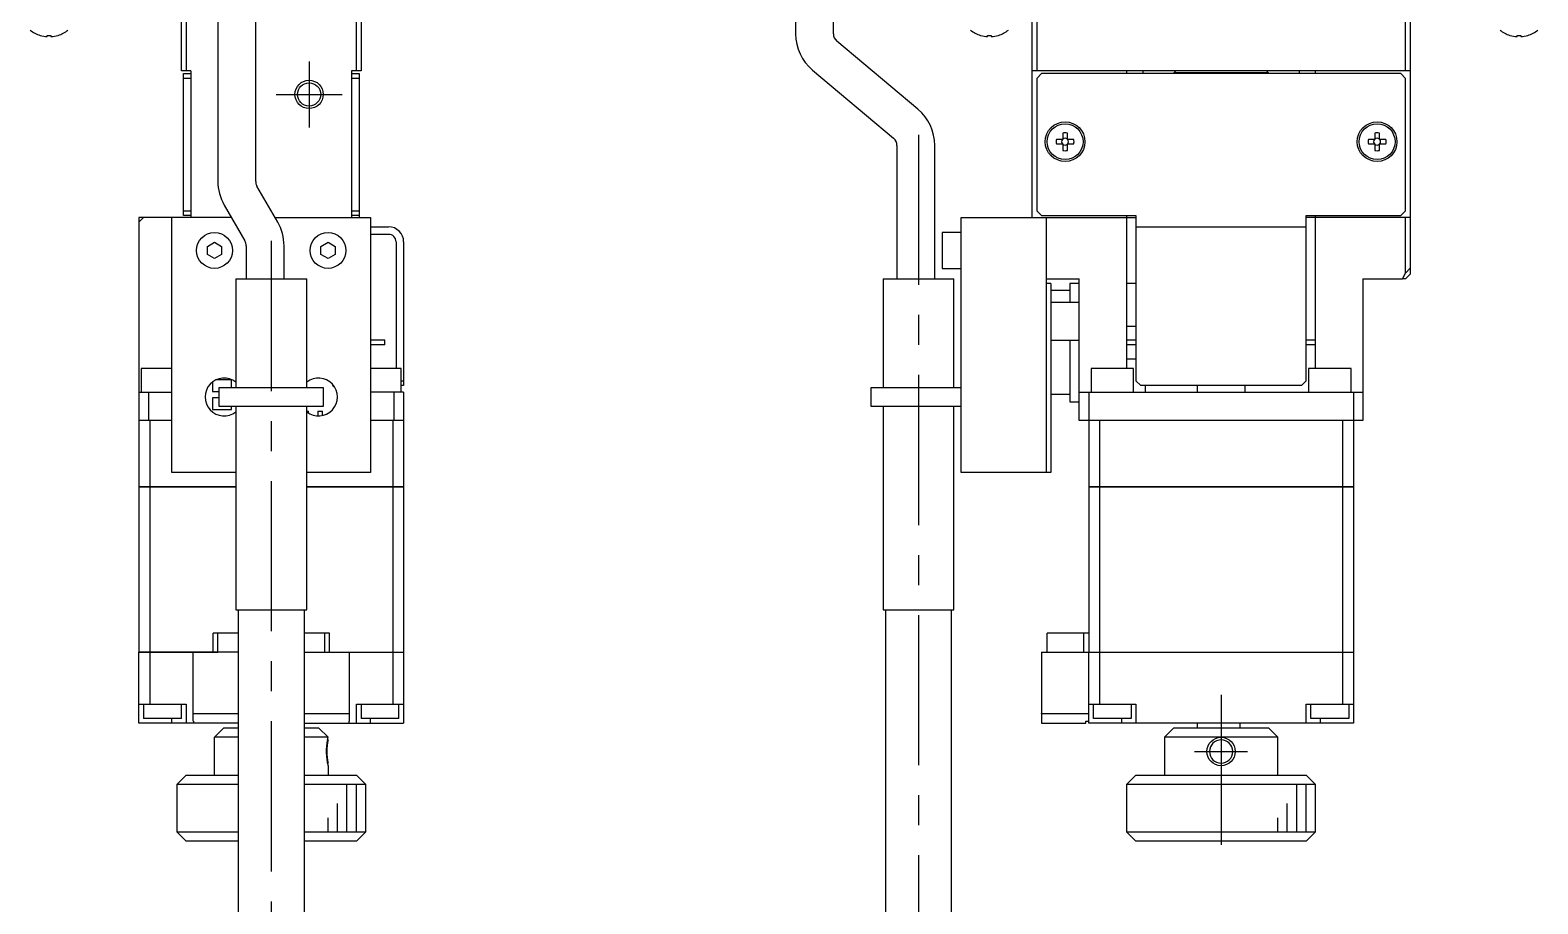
# Model space of a CAD drawing. Extents: x 0 to 718, y -8 to 403.
# Drawn here: x 8.5 to 167.9, y 147.5 to 239.9 of the extents above; entities that cross this region are included whole.
import ezdxf

# ---------------------------------------------------------------- set-up
doc = ezdxf.new("R2010")
doc.units = 0
doc.header["$LTSCALE"] = 0.5
doc.linetypes.add('CENTER', pattern=[50.8, 31.75, -6.35, 6.35, -6.35])
for name, color, linetype in [('MSM_CENTER', 1, 'CENTER'), ('MSM_CONTINUOUS', 7, 'CONTINUOUS'), ('MSM_NARROW', 5, 'CONTINUOUS')]:
    doc.layers.add(name, color=color, linetype=linetype)

msp = doc.modelspace()

# ---------------------------------------------------------------- linework, layer by layer
at = {"layer": 'MSM_CENTER'}
for p, q in [((38, 236.57), (38, 229.57)), ((34.5, 233.07), (41.5, 233.07)), ((102.45, 228.8), (102.45, 76.53)), ((34, 217.57), (34, 77.57)), ((134.45, 169.57), (134.45, 151.57)), ((131.65, 163.57), (137.25, 163.57))]:
    msp.add_line(p, q, dxfattribs=at)
at = {"layer": 'MSM_CONTINUOUS'}
for p, q in [((24.5, 235.57), (24.5, 327.07)), ((114.45, 257.57), (114.45, 220.07)), ((154.45, 257.57), (154.45, 214.07)), ((25, 251.07), (25, 235.57)), ((43, 235.57), (43, 248.45)), ((43.5, 248.57), (43.5, 235.57)), ((114.95, 247.95), (114.95, 235.57)), ((153.95, 235.57), (153.95, 247.95)), ((28.35, 245.07), (28.35, 223.87)), ((32.35, 223.87), (32.35, 245.07)), ((89.45, 245.07), (89.45, 239.47)), ((93.45, 239.47), (93.45, 245.07)), ((9.55, 239.31), (9.57, 239.31)), ((10.3, 239.31), (10.7, 239.31)), ((10.3, 239.18), (10.3, 239.31)), ((10.7, 239.31), (10.7, 239.18)), ((11.43, 239.31), (11.45, 239.31)), ((109, 239.31), (109.02, 239.31)), ((109.75, 239.31), (110.15, 239.31)), ((109.75, 239.18), (109.75, 239.31)), ((110.15, 239.31), (110.15, 239.18)), ((110.88, 239.31), (110.9, 239.31)), ((165, 239.31), (165.02, 239.31)), ((165.75, 239.31), (166.15, 239.31)), ((165.75, 239.18), (165.75, 239.31)), ((166.15, 239.31), (166.15, 239.18)), ((166.88, 239.31), (166.9, 239.31)), ((102.39, 231.5), (93.81, 238.7)), ((25.5, 235.57), (24.5, 235.57)), ((24.7, 235.27), (25.5, 235.27)), ((24.7, 220.27), (24.7, 235.27)), ((25.5, 234.77), (24.7, 234.77)), ((25.5, 235.57), (25.5, 220.07)), ((43.5, 235.57), (42.5, 235.57)), ((42.5, 235.57), (42.5, 220.07)), ((42.5, 235.27), (43.3, 235.27)), ((43.3, 234.77), (42.5, 234.77)), ((43.3, 235.27), (43.3, 220.07)), ((91.24, 235.64), (99.82, 228.43)), ((154.45, 235.57), (114.45, 235.57)), ((115.45, 235.27), (114.95, 234.77)), ((114.95, 234.77), (114.95, 220.77)), ((153.45, 235.27), (115.45, 235.27)), ((124.45, 235.57), (124.45, 235.27)), ((126.2, 235.27), (126.2, 235.57)), ((129.65, 235.57), (129.45, 235.37)), ((139.45, 235.37), (129.45, 235.37)), ((129.45, 235.37), (129.45, 235.27)), ((139.45, 235.37), (139.25, 235.57)), ((139.45, 235.27), (139.45, 235.37)), ((142.7, 235.57), (142.7, 235.27)), ((144.45, 235.27), (144.45, 235.57)), ((153.95, 234.77), (153.45, 235.27)), ((153.95, 220.77), (153.95, 234.77)), ((117.71, 228.31), (117.03, 228.31)), ((117.71, 228.99), (117.71, 228.31)), ((118.19, 228.31), (118.19, 228.99)), ((118.87, 228.31), (118.19, 228.31)), ((150.71, 228.31), (150.03, 228.31)), ((150.71, 228.99), (150.71, 228.31)), ((151.19, 228.31), (151.19, 228.99)), ((151.87, 228.31), (151.19, 228.31)), ((100.17, 227.67), (100.17, 213.57)), ((104.17, 213.57), (104.17, 227.67)), ((117.03, 227.83), (117.71, 227.83)), ((117.71, 227.83), (117.71, 227.15)), ((118.19, 227.15), (118.19, 227.83)), ((118.19, 227.83), (118.87, 227.83)), ((150.03, 227.83), (150.71, 227.83)), ((150.71, 227.83), (150.71, 227.15)), ((151.19, 227.15), (151.19, 227.83)), ((151.19, 227.83), (151.87, 227.83)), ((34.68, 219.57), (32.48, 223.37)), ((20, 219.57), (20.5, 220.07)), ((29.77, 220.07), (20, 220.07)), ((20, 220.07), (20, 191.58)), ((23.5, 193.07), (23.5, 220.07)), ((24.7, 220.77), (25.5, 220.77)), ((25.5, 220.27), (24.7, 220.27)), ((29.02, 221.37), (31.22, 217.57)), ((34.39, 220.07), (44.5, 220.07)), ((42.5, 220.77), (43.3, 220.77)), ((43.3, 220.27), (42.5, 220.27)), ((44.5, 220.07), (44.5, 193.07)), ((106.95, 193.07), (106.95, 220.07)), ((106.95, 220.07), (125.45, 220.07)), ((114.95, 220.77), (115.45, 220.27)), ((115.45, 220.27), (125.45, 220.27)), ((115.95, 220.07), (115.95, 193.07)), ((124.45, 220.27), (124.45, 204.07)), ((125.45, 220.27), (125.45, 202.77)), ((143.45, 202.77), (143.45, 220.27)), ((143.45, 220.27), (153.45, 220.27)), ((154.45, 220.07), (143.45, 220.07)), ((144.45, 204.07), (144.45, 220.27)), ((153.45, 220.27), (153.95, 220.77)), ((153.95, 214.18), (153.95, 220.07)), ((44.5, 219.07), (46.4, 219.07)), ((104.95, 218.47), (104.95, 214.67)), ((106.95, 218.47), (104.95, 218.47)), ((125.45, 219.07), (143.45, 219.07)), ((27.25, 217), (28, 217.43)), ((27.25, 216.13), (27.25, 217)), ((28, 217.43), (28.75, 217)), ((28.75, 217), (28.75, 216.13)), ((31.35, 217.07), (31.35, 213.57)), ((35.35, 213.57), (35.35, 217.07)), ((39.25, 217), (40, 217.43)), ((39.25, 216.13), (39.25, 217)), ((40, 217.43), (40.75, 217)), ((40.75, 217), (40.75, 216.13)), ((46.4, 218.27), (44.5, 218.27)), ((47.2, 217.47), (47.2, 204.07)), ((48, 217.47), (48, 202.27)), ((28, 215.7), (27.25, 216.13)), ((28.75, 216.13), (28, 215.7)), ((40, 215.7), (39.25, 216.13)), ((40.75, 216.13), (40, 215.7)), ((104.95, 214.67), (106.95, 214.67)), ((153.64, 213.57), (153.95, 214.18)), ((153.95, 214.18), (154.45, 214.68)), ((154.45, 214.07), (153.95, 213.57)), ((30.25, 213.57), (37.75, 213.57)), ((30.25, 213.57), (30.25, 202.07)), ((37.75, 202.07), (37.75, 213.57)), ((98.7, 213.57), (106.2, 213.57)), ((98.7, 213.57), (98.7, 202.07)), ((106.2, 202.07), (106.2, 213.57)), ((115.95, 213.57), (119.45, 213.57)), ((116.45, 213.07), (115.95, 213.07)), ((116.45, 213.07), (116.45, 193.07)), ((118.45, 212.32), (116.45, 212.32)), ((118.45, 213.07), (118.45, 211.07)), ((119.45, 213.07), (118.45, 213.07)), ((119.45, 198.57), (119.45, 213.57)), ((125.45, 213.07), (124.45, 213.07)), ((149.45, 213.57), (149.45, 198.57)), ((149.45, 213.57), (153.64, 213.57)), ((153.95, 213.57), (153.64, 213.57)), ((119.45, 211.07), (116.45, 211.07)), ((124.45, 208.57), (125.45, 208.57)), ((46, 207.07), (44.5, 207.07)), ((46, 206.57), (44.5, 206.57)), ((46, 206.57), (46, 207.07)), ((116.45, 207.07), (119.45, 207.07)), ((118.45, 207.07), (118.45, 200.57)), ((125.45, 207.07), (124.45, 207.07)), ((125.45, 206.57), (124.45, 206.57)), ((144.45, 207.07), (143.45, 207.07)), ((144.45, 206.57), (143.45, 206.57)), ((125.45, 205.07), (124.45, 205.07)), ((23.5, 204.07), (20.25, 204.07)), ((20.25, 204.07), (20.25, 201.57)), ((27.78, 202.65), (27.78, 201.65)), ((29.78, 202.9), (28.2, 202.9)), ((29.78, 202.07), (29.78, 202.9)), ((47.75, 204.07), (44.5, 204.07)), ((47.75, 201.57), (47.75, 204.07)), ((47.75, 202.77), (48, 202.77)), ((125.2, 204.07), (120.7, 204.07)), ((120.7, 204.07), (120.7, 201.57)), ((125.2, 201.57), (125.2, 204.07)), ((125.45, 202.77), (125.95, 202.27)), ((142.95, 202.27), (143.45, 202.77)), ((148.2, 204.07), (143.7, 204.07)), ((143.7, 204.07), (143.7, 201.57)), ((148.2, 201.57), (148.2, 204.07)), ((20, 201.57), (23.5, 201.57)), ((21, 201.57), (21, 198.57)), ((27.78, 201.65), (28.5, 201.65)), ((27.78, 200.99), (27.78, 199.74)), ((28.5, 200.99), (27.78, 200.99)), ((28.5, 200.07), (28.5, 202.07)), ((28.5, 202.07), (39.5, 202.07)), ((39.5, 202.07), (39.5, 200.07)), ((48, 201.57), (44.5, 201.57)), ((47, 198.57), (47, 201.57)), ((48, 202.27), (47.75, 202.27)), ((48, 201.57), (48, 191.58)), ((97.45, 200.07), (97.45, 202.07)), ((97.45, 202.07), (106.95, 202.07)), ((118.45, 201.32), (116.45, 201.32)), ((119.45, 201.57), (149.45, 201.57)), ((120.45, 201.57), (120.45, 191.58)), ((142.95, 202.27), (125.95, 202.27)), ((126.45, 201.57), (126.45, 202.27)), ((131.95, 201.57), (131.95, 202.27)), ((136.95, 202.27), (136.95, 201.57)), ((148.45, 201.57), (148.45, 191.58)), ((27.78, 199.74), (29.78, 199.74)), ((39.5, 200.07), (28.5, 200.07)), ((29.78, 199.74), (29.78, 200.07)), ((30.25, 200.07), (30.25, 178.57)), ((37.75, 178.57), (37.75, 200.07)), ((37.75, 199.57), (37.93, 199.57)), ((37.93, 199.38), (37.93, 199.57)), ((38.93, 199.57), (39.43, 199.57)), ((38.93, 199.57), (38.93, 199.07)), ((39.43, 199.11), (39.43, 199.57)), ((106.95, 200.07), (97.45, 200.07)), ((98.7, 200.07), (98.7, 178.57)), ((106.2, 178.57), (106.2, 200.07)), ((118.45, 200.57), (119.45, 200.57)), ((23.5, 198.57), (20, 198.57)), ((21.15, 198.57), (21.15, 191.58)), ((48, 198.57), (44.5, 198.57)), ((46.85, 198.57), (46.85, 191.58)), ((149.45, 198.57), (119.45, 198.57)), ((121.6, 198.57), (121.6, 191.58)), ((147.29, 198.57), (147.29, 191.58)), ((30.25, 193.07), (23.5, 193.07)), ((44.5, 193.07), (37.75, 193.07)), ((116.45, 193.07), (106.95, 193.07)), ((20, 191.58), (30.25, 191.58)), ((20, 191.57), (20, 174.08)), ((30.25, 191.57), (20, 191.57)), ((20.01, 191.57), (20.01, 191.58)), ((21.15, 191.57), (21.15, 174.08)), ((21.16, 191.57), (21.16, 191.58)), ((37.75, 191.58), (48, 191.58)), ((48, 191.57), (37.75, 191.57)), ((46.84, 191.57), (46.84, 191.58)), ((46.85, 191.57), (46.85, 174.08)), ((47.99, 191.57), (47.99, 191.58)), ((48, 191.57), (48, 174.08)), ((120.45, 191.58), (148.45, 191.58)), ((120.45, 191.57), (120.45, 174.08)), ((148.45, 191.57), (120.45, 191.57)), ((120.46, 191.57), (120.46, 191.58)), ((121.6, 191.57), (121.6, 174.08)), ((121.61, 191.57), (121.61, 191.58)), ((147.29, 191.57), (147.29, 191.58)), ((147.29, 191.57), (147.29, 174.08)), ((148.44, 191.57), (148.44, 191.58)), ((148.45, 191.57), (148.45, 174.08)), ((30.25, 178.57), (37.75, 178.57)), ((30.5, 178.57), (30.5, 130.57)), ((37.5, 130.57), (37.5, 178.57)), ((98.7, 178.57), (106.2, 178.57)), ((98.95, 178.57), (98.95, 130.57)), ((105.95, 130.57), (105.95, 178.57)), ((27.85, 174.08), (27.85, 176.07)), ((30.5, 176.07), (27.85, 176.07)), ((28.35, 174.07), (28.35, 176.07)), ((40.15, 176.07), (37.5, 176.07)), ((39.65, 174.07), (39.65, 176.07)), ((40.15, 174.08), (40.15, 176.07)), ((116.05, 174.07), (116.05, 176.07)), ((120.45, 176.07), (116.05, 176.07)), ((119.95, 174.08), (119.95, 176.07)), ((20, 174.08), (28.35, 174.08)), ((30.5, 174.07), (20, 174.07)), ((20, 166.57), (20, 174.07)), ((20.01, 174.07), (20.01, 174.08)), ((21.15, 174.07), (21.15, 168.57)), ((21.16, 174.07), (21.16, 174.08)), ((25.75, 167.58), (25.75, 174.07)), ((37.5, 174.07), (48, 174.07)), ((39.65, 174.08), (48, 174.08)), ((42.25, 174.07), (42.25, 167.58)), ((46.84, 174.07), (46.84, 174.08)), ((46.85, 174.07), (46.85, 168.57)), ((47.99, 174.07), (47.99, 174.08)), ((48, 174.07), (48, 166.57)), ((115.45, 174.07), (115.45, 167.58)), ((115.45, 174.07), (148.45, 174.07)), ((116.45, 174.07), (116.45, 174.08)), ((116.45, 174.08), (148.45, 174.08)), ((120.45, 166.57), (120.45, 174.07)), ((120.46, 174.07), (120.46, 174.08)), ((121.6, 174.07), (121.6, 168.57)), ((121.61, 174.07), (121.61, 174.08)), ((147.29, 174.07), (147.29, 174.08)), ((147.29, 174.07), (147.29, 168.57)), ((148.44, 174.07), (148.44, 174.08)), ((148.45, 174.07), (148.45, 166.57)), ((20, 168.57), (25, 168.57)), ((20.5, 168.57), (20.5, 167.07)), ((24.5, 167.07), (24.5, 168.57)), ((25, 168.57), (25, 166.57)), ((25.75, 167.58), (30.5, 167.58)), ((25.75, 166.77), (25.75, 167.57)), ((30.5, 167.57), (25.75, 167.57)), ((25.76, 167.57), (25.76, 167.58)), ((37.5, 167.58), (42.25, 167.58)), ((42.25, 167.57), (37.5, 167.57)), ((42.24, 167.57), (42.24, 167.58)), ((42.25, 167.57), (42.25, 166.77)), ((43, 166.57), (43, 168.57)), ((43, 168.57), (48, 168.57)), ((43.5, 168.57), (43.5, 167.07)), ((47.5, 167.07), (47.5, 168.57)), ((115.45, 167.58), (120.45, 167.58)), ((115.45, 167.57), (115.45, 166.57)), ((120.45, 167.57), (115.45, 167.57)), ((115.46, 167.57), (115.46, 167.58)), ((120.45, 168.57), (125.45, 168.57)), ((120.95, 167.07), (120.95, 168.57)), ((124.95, 168.57), (124.95, 167.07)), ((125.45, 168.57), (125.45, 166.57)), ((143.45, 166.57), (143.45, 168.57)), ((143.45, 168.57), (148.45, 168.57)), ((143.95, 167.07), (143.95, 168.57)), ((147.95, 168.57), (147.95, 167.07)), ((30.5, 166.57), (20, 166.57)), ((24.5, 167.07), (20.5, 167.07)), ((23.5, 166.57), (23.5, 167.07)), ((25.75, 166.77), (25.77, 166.77)), ((25.77, 166.77), (25.77, 166.57)), ((29, 166.07), (28, 165.07)), ((29, 166.07), (30.5, 166.07)), ((37.5, 166.57), (48, 166.57)), ((37.5, 166.07), (39, 166.07)), ((40, 165.07), (39, 166.07)), ((42.23, 166.77), (42.25, 166.77)), ((42.23, 166.57), (42.23, 166.77)), ((47.5, 167.07), (43.5, 167.07)), ((44.5, 166.57), (44.5, 167.07)), ((115.45, 166.57), (120.15, 166.57)), ((120.15, 166.77), (120.45, 166.77)), ((120.15, 166.57), (120.15, 166.77)), ((148.45, 166.57), (120.45, 166.57)), ((124.95, 167.07), (120.95, 167.07)), ((123.95, 166.57), (123.95, 167.07)), ((128.45, 165.07), (129.45, 166.07)), ((129.45, 166.07), (139.45, 166.07)), ((131.95, 166.07), (131.95, 166.57)), ((136.45, 166.07), (136.45, 166.57)), ((139.45, 166.07), (140.45, 165.07)), ((147.95, 167.07), (143.95, 167.07)), ((144.95, 166.57), (144.95, 167.07)), ((30.5, 165.07), (28, 165.07)), ((28, 161.07), (28, 165.07)), ((40, 165.07), (37.5, 165.07)), ((140.45, 165.07), (128.45, 165.07)), ((128.45, 165.07), (128.45, 161.07)), ((140.45, 161.07), (140.45, 165.07)), ((25, 161.07), (24, 160.07)), ((25, 161.07), (30.5, 161.07)), ((37.5, 161.07), (43, 161.07)), ((40, 162.32), (40, 162.32)), ((40, 162.07), (40, 161.07)), ((44, 160.07), (43, 161.07)), ((125.45, 161.07), (124.45, 160.07)), ((125.45, 161.07), (143.45, 161.07)), ((144.45, 160.07), (143.45, 161.07)), ((30.5, 160.07), (24, 160.07)), ((24, 160.07), (24, 155.07)), ((44, 160.07), (37.5, 160.07)), ((44, 155.07), (44, 160.07)), ((144.45, 160.07), (124.45, 160.07)), ((124.45, 160.07), (124.45, 155.07)), ((144.45, 155.07), (144.45, 160.07)), ((24, 155.07), (30.5, 155.07)), ((24, 155.07), (25, 154.07)), ((37.5, 155.07), (44, 155.07)), ((43, 154.07), (44, 155.07)), ((124.45, 155.07), (144.45, 155.07)), ((124.45, 155.07), (125.45, 154.07)), ((143.45, 154.07), (144.45, 155.07)), ((30.5, 154.07), (25, 154.07)), ((43, 154.07), (37.5, 154.07)), ((143.45, 154.07), (125.45, 154.07))]:
    msp.add_line(p, q, dxfattribs=at)
for centre, radius in [((38, 233.07), 1.23), ((117.95, 228.07), 2.1), ((117.95, 228.07), 1.9), ((150.95, 228.07), 2.1), ((150.95, 228.07), 1.9), ((28, 216.57), 1.9), ((40, 216.57), 1.9)]:
    msp.add_circle(centre, radius, dxfattribs=at)
at = {"layer": 'MSM_CONTINUOUS', "extrusion": (0, 0, -1)}
msp.add_circle((-134.45, 163.57), 1.23, dxfattribs=at)
at = {"layer": 'MSM_CONTINUOUS'}
for centre, radius, start, end in [((10.5, 242.37), 3.2, 231.3178, 252.73), ((10.5, 242.37), 3.19, 253.0947, 266.4096), ((10.5, 242.37), 3.19, 273.5903, 286.9053), ((10.5, 242.37), 3.2, 287.27, 308.6822), ((94.45, 239.47), 5, 180, 230), ((94.45, 239.47), 1, 180, 230), ((109.95, 242.37), 3.2, 231.3178, 252.73), ((109.95, 242.37), 3.19, 253.0947, 266.4097), ((109.95, 242.37), 3.19, 273.5903, 286.9053), ((109.95, 242.37), 3.2, 287.27, 308.6822), ((165.95, 242.37), 3.2, 231.3178, 252.73), ((165.95, 242.37), 3.19, 253.0947, 266.4097), ((165.95, 242.37), 3.19, 273.5903, 286.9053), ((165.95, 242.37), 3.2, 287.27, 308.6822), ((99.17, 227.67), 5, 0, 50), ((99.17, 227.67), 1, 0, 50), ((117.95, 228.07), 0.95, 165.3667, 194.6333), ((117.95, 228.07), 0.365, 138.8496, 221.1504), ((117.95, 228.07), 0.95, 75.3667, 104.6333), ((117.95, 228.07), 0.365, 48.8496, 131.1504), ((117.95, 228.07), 0.365, 318.8496, 41.1504), ((117.95, 228.07), 0.95, 345.3667, 14.6333), ((150.95, 228.07), 0.95, 165.3667, 194.6333), ((150.95, 228.07), 0.365, 138.8496, 221.1504), ((150.95, 228.07), 0.95, 75.3667, 104.6333), ((150.95, 228.07), 0.365, 48.8496, 131.1504), ((150.95, 228.07), 0.365, 318.8496, 41.1504), ((150.95, 228.07), 0.95, 345.3667, 14.6333), ((117.95, 228.07), 0.365, 228.8496, 311.1504), ((117.95, 228.07), 0.95, 255.3667, 284.6333), ((150.95, 228.07), 0.365, 228.8496, 311.1504), ((150.95, 228.07), 0.95, 255.3667, 284.6333), ((33.35, 223.87), 5, 180, 210), ((33.35, 223.87), 1, 180, 210), ((30.35, 217.07), 5, 0, 30), ((46.4, 217.47), 1.6, 0, 90), ((30.35, 217.07), 1, 0, 30), ((46.4, 217.47), 0.8, 0, 90), ((29, 201.07), 2, 51.3178, 308.6822), ((39, 201.07), 2, 231.3178, 128.6822), ((40.67, 202.37), 0.2, 165.0744, 270.8063), ((45.87, 163.57), 6, 167.9764, 192.0236)]:
    msp.add_arc(centre, radius, start, end, dxfattribs=at)
at = {"layer": 'MSM_NARROW'}
for p, q in [((39.94, 164.83), (40, 165.07)), ((42, 155.07), (42, 160.07)), ((43, 155.07), (43, 160.07)), ((142.45, 155.07), (142.45, 160.07)), ((143.45, 155.07), (143.45, 160.07)), ((41, 155.07), (41, 158.07)), ((141.45, 155.07), (141.45, 158.07)), ((40, 155.07), (40, 156.57)), ((140.45, 155.07), (140.45, 156.57))]:
    msp.add_line(p, q, dxfattribs=at)
for centre in [(38, 233.07), (134.45, 163.57)]:
    msp.add_circle(centre, 1.5, dxfattribs=at)
msp.add_arc((45.79, 163.56), 5.98, 167.7902, 194.4982, dxfattribs=at)

doc.saveas('drawing.dxf')
